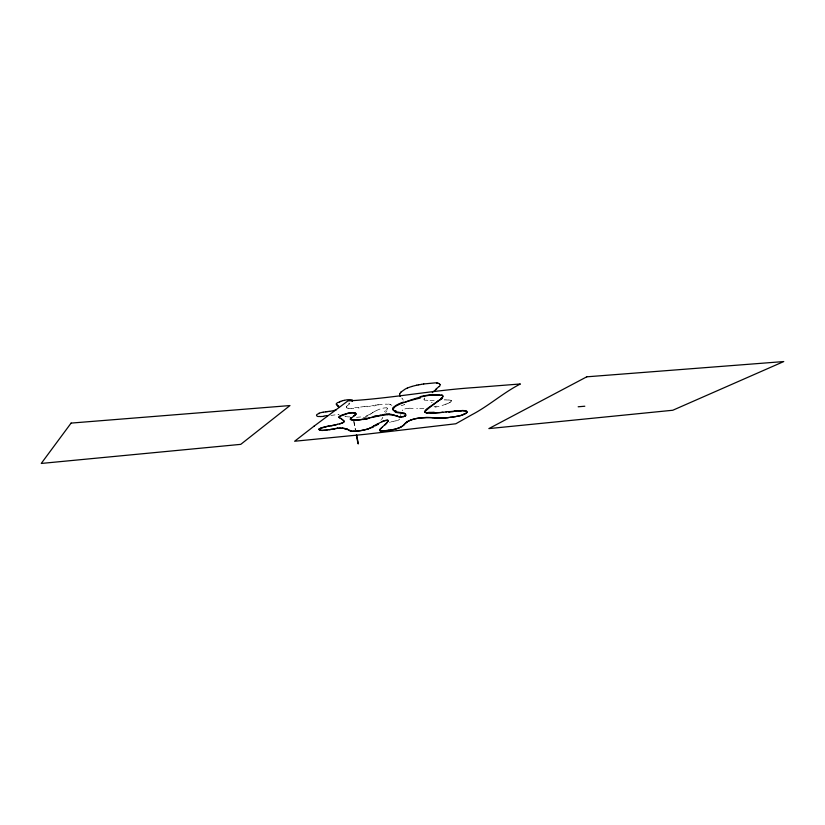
<?xml version="1.0" encoding="UTF-8"?>
<svg xmlns="http://www.w3.org/2000/svg" width="825" height="825" viewBox="0 0 825 825"><rect width="100%" height="100%" fill="white"/><g stroke="black" fill="none" stroke-linecap="round" stroke-linejoin="round"><path stroke-width="0.62" stroke-dasharray="4.12 3.09" d="M345.159 416.13L345.18 416.058A24.193 4.197 -9.5 0 0 345.139 416.285M400.548 415.594L400.837 414.49M381.573 419.523L382.233 418.316M382.831 417.233L382.357 418.1M424.174 398.857L424.349 398.578A14.551 4.001 -15 0 1 424.421 398.475A19.315 5.445 -14 0 1 424.669 398.032M386.935 410.798L386.461 411.448M402.188 410.633L402.394 410.365A4.197 1.557 -13.9 0 1 402.847 409.984M385.667 412.5L386.131 411.871M349.408 403.972L346.582 406.354A12.303 3.042 -12.1 0 0 346.51 406.447M372.333 412.861L373.972 411.85A37.146 9.106 -11.3 0 1 374.694 411.407L375.097 411.221A24.554 6.002 -11.3 0 1 376.272 410.654M372.735 412.613L371.013 413.665M404.415 404.487L403.961 404.735A4.352 1.011 -12.3 0 1 403.208 405.054M370.27 414.088L369.827 414.325A23.059 8.714 3.8 0 1 366.991 415.522L366.764 415.583M376.2 410.644L376.52 410.489A19.398 4.702 -11.5 0 1 377.902 409.901L378.232 409.736A17.181 4.146 -11.5 0 1 379.778 409.148L380.026 409.056A10.694 2.578 -11.5 0 1 380.841 408.787L382.088 408.416A4.362 1.083 -12 0 1 386.471 407.87M395.588 420.863L394.34 421.152A9.116 1.949 -9.9 0 1 393.391 421.327M371.621 405.89L373.869 405.415M370.6 406.106L368.785 406.467M375.293 405.116L375.911 404.993M368.167 406.591L367.146 406.777M377.726 404.652L378.324 404.549M330.938 415.46L338.25 414.439M359.133 407.983L358.514 408.055M434.156 400.692L427.288 400.692M444.417 399.867L444.964 399.847M423.844 408.674L417.636 408.623M353.43 408.416L353.523 408.416A17.975 4.455 -8.7 0 1 351.739 408.385M409.035 408.2L415.449 408.499M351.625 408.447L350.738 408.437A11.591 2.774 -8.4 0 1 349.109 408.334L348.81 408.313M417.512 408.623L416.677 408.571M448.604 399.939L449.089 400.001A30.927 6.744 -16.6 0 1 449.749 400.104L450.46 400.28M425.236 400.352L425.081 400.311A14.107 3.908 -17.8 0 1 424.658 400.094L424.359 399.96M390.204 404.611L391.885 405.302M401.775 398.052L402.322 398.712M402.373 398.784L403.301 400.156M345.149 416.388L345.159 416.46A11.529 2.001 -9.8 0 0 345.335 416.738M451.419 400.868L451.43 400.95A7.972 1.609 -13.2 0 1 451.172 401.414L450.997 401.61A10.395 2.124 -12.6 0 1 450.378 402.043M353.997 421.42L355.678 430.103M353.719 421.482L355.4 430.155M424.019 399.362L424.05 399.589A9.395 2.558 -16.3 0 0 424.318 399.877M424.019 399.279A9.013 2.454 -15.6 0 1 424.163 398.857M427.886 400.342A21.141 5.961 -18.6 0 1 425.731 400.125M432.176 402.435A74.281 20.078 -19.9 0 1 431.32 402.456M444.85 399.908A25.07 5.197 -15.6 0 1 446.016 399.877M446.201 399.96A27.163 5.765 -16 0 1 448.336 400.053M450.625 400.228A15.778 3.248 -14.7 0 1 451.285 400.558M451.192 400.589A10.508 2.124 -13.9 0 1 451.368 400.754M450.553 402.033A12.891 2.63 -12.6 0 1 449.285 402.734M449.398 402.713A14.654 2.857 -13.3 0 1 448.15 403.301M447.872 403.435A14.943 2.619 -14.3 0 1 446.397 404.023M446.108 404.023A14.19 2.269 -15 0 1 445.706 404.168M445.974 404.157A11.22 1.702 -15.2 0 1 439.312 406.261M439.034 406.302A13.056 1.743 -15.5 0 1 436.673 406.869A16.005 1.99 -15.3 0 1 435.043 407.179M436.373 406.147A22.646 2.846 -15.4 0 1 434.094 406.632M408.891 408.282A5.806 1.609 -14.4 0 0 405.622 408.715L404.827 408.973A4.445 1.516 -15 0 0 402.961 409.922M399.651 418.966A21.728 7.858 11.8 0 1 399.403 419.647M398.898 419.605A8.601 2.537 -2.3 0 1 398.186 420.317M397.578 420.276A4.63 1.083 -8.5 0 1 395.825 420.925M393.174 421.503A14.468 3.125 -9.9 0 1 391.143 421.833M390.4 422.153A12.664 1.97 -9.5 0 1 389.462 422.287M380.851 420.203A28.514 4.785 -40.1 0 1 380.923 420.018M385.44 410.685A20.615 4.373 -30.5 0 1 384.45 411.737M387.482 408.354A12.808 3.31 -22.8 0 1 386.595 409.901M386.605 407.87A5.455 1.444 -14.1 0 1 387.451 408.272M371.147 413.707A49.252 18.831 4.4 0 1 370.415 414.129M367.269 415.821A14.417 5.197 2.6 0 1 365.269 416.398M367.331 416.79A13.417 4.032 -0.3 0 1 361.628 417.966M360.618 416.955A12.447 1.619 -4.5 0 1 355.503 417.357M349.872 416.903A13.159 1.825 -6.3 0 1 346.16 416.646M338.106 414.697A20.625 5.187 -9.7 0 1 339.096 414.583M349.181 403.023A51.655 12.169 -15 0 1 348.666 403.487M349.697 403.538A31.144 8.168 -10.8 0 1 349.171 403.992M346.283 407.045A9.766 2.444 -10.8 0 0 346.283 407.117A10.117 2.516 -11.7 0 1 346.5 406.529M347.346 408.138A9.869 2.465 -10.5 0 1 346.314 407.199M347.552 408.076A8.714 2.114 -8.7 0 0 347.738 408.127L347.892 408.158A9.023 2.176 -8.5 0 0 348.789 408.313M358.865 407.395A24.698 6.528 -9.2 0 1 354.513 407.756M364.671 406.447A38.61 13.169 -10.6 0 1 359.411 407.189M367.073 406.189A57.276 22.801 -11.1 0 1 364.671 406.612M373.911 405.972A33.712 4.115 -12.1 0 1 375.169 405.704M375.86 405.24A19.604 3.774 -12.3 0 1 377.572 404.91M378.128 404.931A15.634 3.723 -12.7 0 1 387.616 404.229M388.523 404.064A17.614 4.228 -11.2 0 1 389.452 404.291M389.895 404.332A25.668 5.847 -9.8 0 1 390.462 404.549M402.713 405.24A4.96 1.176 -12.3 0 1 401.198 405.683M404.704 404.229A4.094 0.969 -12 0 1 404.539 404.384"/><path stroke-width="1.24" d="M382.418 427.02L379.84 429.66L380.222 430.867A7.26 1.382 -12.8 0 0 381.15 431.021L381.562 431.042A9.642 1.846 -12.9 0 0 382.552 431.011L385.584 430.763M379.686 430.083L379.675 430.103A18.253 3.475 -13.3 0 0 379.686 430.413L379.727 430.506A11.942 2.279 -13 0 0 379.974 430.763L383.192 430.99A14.85 2.887 -13.1 0 0 383.419 430.97L383.584 430.959A18.975 3.712 -13.1 0 0 384.904 430.825L385.265 430.805M355.864 414.16L350.316 419.162A5.713 1.372 -11.7 0 0 350.584 419.482L355.761 420.049A17.583 4.393 -12.5 0 0 356.709 420.038L358.359 419.935A11.88 2.97 -12.5 0 0 359.989 419.76A13.973 3.609 -12.7 0 0 361.484 419.574L362.897 419.306M399.733 393.876L399.692 394.02A29.999 7.487 -15.3 0 0 399.63 394.443L399.62 394.721A35.609 8.951 -13.3 0 0 399.682 395.093L399.733 395.299M388.049 421.101L388.173 420.668A9.065 2.197 -12.1 0 1 388.121 420.998L387.678 421.73M379.882 429.577L379.923 429.505A27.132 5.146 -13.8 0 0 379.727 429.99M387.564 421.884L387.09 422.544L387.399 422.122M379.974 429.433L381.346 427.958M352.162 401.063L352.182 401.032A14.345 3.393 -12.4 0 0 352.285 400.909L352.368 400.682A6.878 1.65 -10.8 0 0 352.378 400.331M439.292 386.647L439.488 386.389A22.667 5.713 -14.5 0 0 439.983 385.409L440.034 385.265A20.872 5.259 -14.6 0 0 440.055 384.739L440.034 384.656M404.353 424.328L405.498 423.07M403.59 425.164L404.9 423.689M404.198 424.514L403.724 425.04M400.692 392.277L405.395 388.957A16.943 4.558 -12.5 0 1 406.869 388.286L407.251 388.101M393.391 407.478L392.855 408.148A18.428 3.847 -11.4 0 0 392.7 408.757L392.772 409.128M386.007 423.792L387.069 422.575L382.346 427.082M405.271 423.287L406.395 422.328M385.76 424.05L385.213 424.576M393.979 407.798L392.989 409.076A18.274 4.331 -12.5 0 0 392.865 409.582L395.691 412.366L404.817 413.799A18.222 4.599 -11.5 0 1 405.663 415.016L405.663 415.171A8.446 2.114 -13.2 0 1 405.539 415.645L403.528 416.615A3.599 0.887 -13.6 0 1 401.053 417.027L398.289 416.635M403.683 425.081L401.806 426.525L403.353 425.401M385.058 424.72L384.563 425.164M425.999 409.716L427.309 408.571M350.955 418.182L351.027 418.12A14.159 3.434 -11.1 0 0 350.707 418.44M441.963 398.568L442.004 398.537A18.872 3.95 -13.5 0 1 440.725 399.496M427.381 408.509L438.085 401.022M320.213 428.371L318.945 429.361A8.858 2.145 -11.9 0 0 319.45 429.773L320.564 430.248A9.096 2.186 -11.9 0 0 320.894 430.33M436.673 389.049L435.641 389.833M429.443 407.612L441.179 398.743M429.082 407.89L424.627 411.85A7.095 1.774 -14.7 0 0 424.689 412.17L427.113 412.923M433.816 391.194L435.456 389.978M433.156 391.689L432.321 392.308M406.921 421.967L407.168 421.802A16.118 3.104 -14.5 0 1 408.045 421.317L410.953 419.997A8.601 1.846 -13.5 0 1 415.15 418.78L417.698 418.275A14.468 3.094 -13.5 0 1 419.636 417.955L431.093 417.584M373.869 426.02L373.013 426.546L374.096 425.886M371.827 427.257L373.343 426.339M440.622 399.506L439.498 400.187M405.065 416.006L403.229 416.666M438.168 400.971L439.447 400.218M464.114 414.202C470.59 412.149 464.021 409.643 460.639 410.767M407.478 421.616L408.231 421.193A12.014 2.372 -14.2 0 1 409.685 420.533L410.52 420.162A7.198 1.495 -13.6 0 1 412.057 419.636A7.982 1.681 -13.6 0 1 414.088 419.059L414.501 418.945A11.519 2.454 -13.5 0 1 417.832 418.265L426.339 417.409A31.659 6.218 -12.7 0 1 427.804 417.429L430.743 417.553M465.723 413.387L464.444 414.057M375.354 425.153L376.942 424.298M397.413 405.364L399.228 404.405A23.09 5.156 -13.7 0 1 399.702 404.157C413.005 399.042 427.577 393.422 441.942 395.185A21.46 4.795 -14.4 0 1 442.912 396.547L442.375 397.629A17.242 3.847 -15.3 0 1 441.2 398.733M376.85 424.349L377.448 424.04M377.572 423.968L378.345 423.565M380.758 422.317L384.11 420.843A3.104 0.753 -13 0 1 385.223 420.564L385.461 420.513A3.785 0.918 -13 0 1 386.585 420.348L387.379 420.307A2.279 0.547 -13 0 1 387.853 420.368L388.173 420.657A3.939 0.949 -12.9 0 0 388.08 420.482M378.242 423.617L380.108 422.658M371.198 427.597L369.971 428.175A8.59 1.898 -11.5 0 1 368.858 428.608L367.775 428.959M381.913 421.73L382.058 421.657A9.652 2.248 -13.4 0 1 382.676 421.389M370.868 427.762L370.043 428.144M338.219 402.425L337.642 402.703A5.981 1.372 -13.3 0 0 336.775 403.25L336.497 403.507A8.817 2.052 -12.5 0 0 336.239 403.972L336.229 404.075A12.942 3.001 -11.3 0 0 336.445 404.549L336.487 404.652M464.351 414.098L463.103 414.655M382.645 421.389L383.161 421.173A3.908 0.938 -13.1 0 1 383.924 420.905A3.393 0.815 -13 0 1 386.337 420.379L386.471 420.358A3.486 0.846 -13 0 1 387.224 420.307M463.959 414.212A21.491 4.445 -11.6 0 1 462.949 414.655L461.618 415.233A5.146 1 -12.2 0 1 460.824 415.491L456.555 416.408M462.887 414.748L460.835 415.491M402.157 402.59L403.415 402.105M339.539 401.878L340.715 401.445M319.45 413.387L319.368 413.418A7.889 2.052 -7.1 0 0 317.543 414.16A6.136 1.588 -7.1 0 0 316.635 414.872L316.604 414.985A8.786 2.527 -10.6 0 0 318.419 416.584M411.665 386.523L411.221 386.657A16.16 4.445 -12.2 0 0 409.355 387.286L408.901 387.451A16.706 4.548 -12.3 0 0 407.282 388.111M460.639 415.552L459.546 415.831A6.713 1.299 -12.2 0 1 458.587 416.037L458.452 416.068A17.088 3.248 -12.2 0 1 456.411 416.398M340.178 423.648L340.467 423.576A14.107 3.537 -12 0 0 340.983 423.431L343.53 422.348A6.394 1.578 -12.3 0 0 343.747 422.142L344.035 421.709A12.066 2.96 -12.4 0 0 343.942 420.936L343.953 420.936A13.612 3.341 -12.7 0 1 344.097 421.276L344.108 421.389A11.199 2.753 -12.5 0 1 344.097 421.472A10.498 2.578 -12.5 0 1 343.953 421.874L342.406 422.978A3.135 0.784 -12.1 0 1 341.911 423.153A5.816 1.454 -12.1 0 1 340.849 423.462L337.59 424.318M339.436 423.844L340.055 423.679M336.899 424.493L337.446 424.359M336.569 424.576L336.239 424.658A23.719 6.053 -11.9 0 1 334.702 425.04L333.919 425.205A14.644 3.682 -11.9 0 1 331.722 425.648L334.692 425.03A28.112 7.157 -11.9 0 0 337.291 424.39M335.961 410.066L335.094 410.272M374.014 416.821L371.446 417.44M344.262 400.373L345.273 400.146A5.971 1.444 -11.1 0 1 347.624 399.743L347.738 399.754A6.847 1.629 -11.2 0 1 349.8 399.671A7.353 1.784 -11.3 0 1 351.471 399.836A6.837 1.66 -11.4 0 1 352.368 400.249M375.303 416.512L376.365 416.254M369.734 417.842L368.672 418.089M377.85 415.913L379.118 415.625M334.073 410.51L333.929 410.541A12.932 2.991 -9.3 0 1 331.774 410.984L329.825 411.293M380.387 415.346L383.439 414.707M387.43 414.635L381.686 415.439A48.005 10.426 -12.8 0 0 378.84 415.955L377.86 416.161A40.837 9.003 -12.8 0 0 375.148 416.707L365.496 418.791M416.738 385.244L416.109 385.378A18.098 4.888 -12.3 0 0 414.098 385.842L413.583 385.987A15.005 4.094 -12.3 0 0 411.644 386.512M366.269 418.657L359.813 419.781A12.891 3.269 -12.6 0 1 357.421 420.028L355.719 420.049M325.947 426.638L326.009 426.628A8.838 2.155 -11.8 0 0 322.719 427.453A11.148 2.681 -11.9 0 0 321.368 427.917L321.142 428A8.704 2.083 -11.9 0 0 320.399 428.299M326.061 426.618L329.185 426.061M333.31 429.01L335.352 428.629A8.9 2.093 -11.7 0 1 337.745 428.288M333.197 429.031L334.187 428.845M418.657 384.863L419.935 384.625A55.729 13.582 -12.2 0 1 421.204 384.429M421.214 384.388L422.472 384.172A42.807 10.251 -12.2 0 1 423.751 383.924M331.557 425.659L331.413 425.69A32.639 8.343 -12 0 1 330.65 425.824L331.382 425.69M325.916 411.933L327.37 411.696M384.584 414.501L385.399 414.367A14.262 4.259 -16.3 0 1 385.708 414.305L385.997 414.274M328.783 426.123L330.371 425.865M455.957 416.512L455.854 416.522A32.979 6.229 -12.1 0 1 454.379 416.749L453.863 416.842M328.391 411.531L329.618 411.324M423.73 383.965L435.208 382.862A14.138 3.31 -12.2 0 1 436.631 382.986M330.309 429.536L331.856 429.278A19.769 4.816 -11.7 0 0 332.826 429.124L332.836 429.103A16.479 3.929 -11.7 0 1 330.423 429.505L330 429.577A22.842 5.455 -11.7 0 1 328.866 429.732M453.234 416.934L447.377 417.698M329.918 429.588L323.214 430.392M388.121 430.464L394.886 429.217A6.796 1.248 -13.1 0 0 396.093 428.876L398.671 428.01A12.406 2.32 -12.9 0 0 400.62 427.175L401.713 426.577A15.067 2.836 -12.9 0 1 400.589 427.164A12.901 2.413 -13 0 1 398.96 427.886A11.034 2.062 -13 0 1 397.66 428.381L396.701 428.701A7.281 1.361 -13 0 1 394.608 429.299L394.474 429.32A7.92 1.485 -13 0 1 392.948 429.67L387.502 430.547M327.288 429.938L326.112 430.083M387.265 430.567L385.677 430.753M431.712 395.288L432.537 395.185M401.858 416.945L401.012 417.017M447.016 417.739L446.83 417.759A39.61 7.126 -11.9 0 1 445.356 417.945L444.902 417.966M442.551 412.325L446.294 411.923M442.262 412.356L440.56 412.531M443.015 412.273L441.22 412.469M446.036 411.953L454.513 411.149M324.06 430.32L324.483 430.279A21.832 5.208 -11.6 0 0 325.122 430.207M448.274 411.716L449.749 411.572M431.217 413.17L440.767 412.51M337.518 428.319L342.726 428.278M440.014 412.582L432.898 413.108M444.727 417.976L434.177 417.955M443.603 418.079L447.748 417.656A47.448 8.456 -11.9 0 0 448.831 417.532M323.689 430.351L322.4 430.433A9.003 2.114 -11.6 0 1 320.09 429.99M323.699 416.398L320.904 416.532M578.17 406.777L584.822 406.23M454.07 411.18L455.07 411.108M454.771 411.128L459.051 410.84M435.229 394.927L435.703 394.897A14.768 3.671 -13.9 0 1 437.786 394.855M458.762 410.86L460.474 410.767M461.144 410.747L460.144 410.788A48.654 10.416 -12.8 0 0 459.164 410.86M339.941 428.175L339.24 428.196A9.921 2.331 -11.7 0 0 338.312 428.247L338.168 428.257A8.621 2.032 -11.7 0 0 337.734 428.299M439.168 418.306L438.549 418.306M463.908 410.747L464.238 410.767A15.263 3.207 -12.5 0 1 465.341 410.891M342.2 428.237L341.571 428.206A15.067 3.496 -11.6 0 0 339.983 428.154M436.755 418.234L434.899 418.048M430.98 417.574L433.197 417.821M436.879 382.975L436.786 382.965A15.541 3.743 -12.7 0 1 437.827 383.223M432.31 417.718L432.011 417.677A54.316 10.251 -12 0 0 431.362 417.594M432.847 417.78L433.898 417.924M399.754 412.376L403.167 412.923A18.367 5.6 -14.6 0 1 403.868 413.067M399.599 416.914L400.135 416.976A5.063 1.31 -14 0 0 401.094 416.986M399.052 412.283L398.228 412.16A25.678 7.27 -13 0 1 396.66 411.861L396.021 411.654M465.382 410.881L465.517 410.902A13.087 2.723 -12.2 0 1 466.414 411.159M426.989 412.902L425.287 412.479A9.395 2.692 -17.2 0 1 424.823 412.201M351.904 419.832L351.017 419.657A6.93 1.671 -11.8 0 1 350.604 419.492M346.655 428.938L346.428 428.876A21.955 4.826 -10.7 0 0 345.427 428.618L345.128 428.577A26.441 5.827 -10.8 0 0 344.035 428.402M394.164 415.418L396.258 415.955A39.126 9.642 -12.7 0 1 396.949 416.151L397.846 416.429M393.68 415.295L388.565 414.583A9.426 2.351 -13.4 0 0 387.42 414.645M437.972 383.171L438.219 383.243A16.861 4.187 -13.6 0 1 438.941 383.563M394.36 415.222L395.825 415.676M394.144 415.161L391.638 414.428A24.09 7.642 -16.9 0 0 390.699 414.284L390.132 414.15A13.138 4.228 -17.3 0 0 389.07 414.057M396.505 415.903L397.238 416.182M404.095 413.17L404.487 413.325A10.601 3.187 -13.9 0 1 405.24 413.789M397.959 416.47L398.238 416.563A45.519 11.911 -15.2 0 1 397.691 416.512M319.76 429.949L319.78 429.959A23.265 5.662 -12.3 0 1 319.461 429.763L319.048 429.516A5.414 1.31 -12 0 1 318.935 429.278L318.955 429.186A3.022 0.732 -11.8 0 1 319.223 428.887M347.201 429.155L351.512 431.145A12.293 2.609 -11.5 0 0 354.327 431.248A12.88 2.826 -11.6 0 0 367.898 429M336.878 404.951L338.652 405.859M349.552 430.567L349.955 430.743A17.222 3.774 -12.2 0 0 351.13 431.135M340.797 418.399L340.673 418.337A18.851 4.455 -12.4 0 1 341.096 418.553L343.736 420.688A29.298 7.239 -13.4 0 0 343.52 420.451L343.365 420.379M394.412 410.819L393.649 410.18M342.004 419.378L342.127 419.492A34.413 8.064 -10.1 0 0 342.313 419.729M400.342 396.423L399.867 395.649M339.023 417.388L340.044 418.058L339.199 417.615A9.714 2.217 -10.9 0 1 339.188 416.635L348.109 413.263A5.094 1.103 -11.3 0 1 349.068 413.088L350.543 412.902A8.91 1.908 -11.2 0 1 355.472 413.201L355.823 414.253A18.717 4.094 -12.7 0 1 355.431 414.728M356.647 435.053L358.328 443.726M356.359 435.105L358.05 443.788M405.663 415.016L405.57 414.49A16.16 4.713 -11 0 0 405.436 413.882M420.255 396.608A31.02 7.085 -13.2 0 1 432.795 394.453M404.869 402.301A31.092 6.291 -12.7 0 1 420.296 398.073M400.445 403.219A25.111 5.466 -13 0 1 401.992 402.579M398.63 404.064A23.162 4.826 -13.5 0 1 400.073 403.394M396 405.467A24.936 5.043 -13.8 0 1 398.207 404.25M393.319 407.488A27.617 5.373 -14.4 0 1 396.072 405.457M392.782 409.685A32.402 6.703 -6.1 0 1 393.061 409.107M395.979 410.953A27.957 6.414 -3.5 0 1 395.381 410.675M396.351 411.52A17.892 4.764 -10.6 0 1 395.598 411.252M405.508 415.192A5.981 1.681 -9.7 0 1 405.467 415.924M399.692 416.873A13.551 3.661 -15 0 1 399.269 416.8M399.187 416.646A23.461 6.631 -16.5 0 1 398.475 416.46M396.371 415.532A46.014 10.942 -8.3 0 1 397.021 415.779M387.018 414.109A9.714 3.104 -17.1 0 1 389.122 414.026M386.017 414.253A11.849 3.64 -16.5 0 1 386.987 414.129M383.532 414.573A20.976 5.909 -15.9 0 1 384.687 414.356M379.201 415.48A47.252 8.384 -14.3 0 1 380.49 415.202M376.417 416.12A41.219 6.383 -14.1 0 1 377.922 415.769M374.137 416.223A51.377 5.651 -13.9 0 1 375.55 415.882M367.672 418.883A62.215 23.482 -13.3 0 1 366.321 419.183M364.949 419.131A24.997 7.188 -13 0 1 362.825 419.543M355.224 420.1A23.801 5.909 -12.4 0 1 352.646 419.977A14.726 3.578 -12.1 0 1 351.842 419.832M350.305 419.162A7.239 1.743 -11.6 0 1 350.357 418.914M354.358 415.666A34.815 7.332 -13.9 0 1 353.75 416.12M355.204 414.903A25.926 5.558 -13.4 0 1 354.544 415.47M355.843 414.16A13.633 3.001 -12.3 0 0 355.957 413.624L355.905 413.531A9.735 2.145 -12 0 0 355.297 413.047L355.183 413.026A8.601 1.887 -11.7 0 0 354.173 412.83M354.173 412.83A9.56 2.083 -11.5 0 0 352.234 412.778L351.832 412.799A7.961 1.722 -11.4 0 0 350.192 412.933L349.367 413.047A5.301 1.145 -11.4 0 0 347.49 413.397L346.407 413.665A14.737 3.156 -11.4 0 0 344.087 414.387L343.53 414.532A15.17 3.341 -11.2 0 0 342.499 414.892L341.756 415.161A9.281 2.083 -11.1 0 0 340.519 415.697L340.251 415.831A7.755 1.753 -11 0 0 339.219 416.604M340.684 418.43A22.595 5.342 -12.4 0 1 341.261 418.78M328.329 426.195A22.976 5.548 -11.9 0 0 327.174 426.401L319.698 428.608A4.001 0.969 -11.8 0 0 319.378 428.783M321.08 430.361A6.765 1.619 -11.8 0 0 321.276 430.382L321.533 430.413A5.032 1.196 -11.7 0 0 322.297 430.433A5.744 1.361 -11.7 0 0 322.915 430.413M342.488 428.175A29.081 6.507 -11.1 0 1 343.778 428.309M346.706 428.928A21.357 4.672 -10.6 0 1 347.243 429.144M349.357 430.629A42.457 9.58 -13.7 0 1 348.903 430.341M351.202 431.114A12.21 2.64 -11.8 0 0 352.141 431.238A12.674 2.733 -11.7 0 0 353.925 431.279M363.278 430.103A13.53 2.887 -11.6 0 1 353.904 431.258M363.278 430.093A12.437 2.681 -11.6 0 0 365.743 429.526A10.395 2.258 -11.6 0 0 368.053 428.856L368.435 428.752A8.766 1.918 -11.6 0 0 370.023 428.144M371.673 427.267A16.552 3.754 -11.1 0 1 370.714 427.762M374.23 425.659A41.219 7.508 -15.9 0 1 375.024 425.205M387.255 420.296A2.65 0.639 -13 0 1 387.998 420.42M405.281 423.576A46.313 8.281 -16.8 0 1 405.663 423.204M405.756 423.019A22.852 4.259 -15.4 0 1 407.241 421.915M438.446 418.316A24.038 4.61 -12.5 0 1 437.219 418.275M451.131 417.202A41.137 7.466 -12 0 1 449.821 417.368M453.399 416.893A35.32 6.548 -12.1 0 1 452.048 417.089M465.816 413.335A12.323 2.568 -11.5 0 0 466.692 412.737L466.795 412.634A10.467 2.166 -11.7 0 0 467.187 412.129A12.158 2.516 -11.7 0 0 467.074 411.541A13.179 2.723 -11.9 0 0 466.537 411.201M460.897 410.819A23.812 5.032 -12.6 0 1 463.784 410.798M449.027 412.057A98.495 22.12 -13.3 0 1 453.307 411.665M434.198 412.263A29.545 7.466 -14.5 0 1 428.67 412.325M424.741 412.129A7.477 2.135 -17 0 1 424.607 411.51M424.947 410.933A14.087 4.053 -16.4 0 1 425.277 410.53M426.02 410.097A27.792 8.518 -13.9 0 1 426.473 409.685M441.808 395A20.295 4.238 -13.5 0 1 440.612 398.65M437.209 395.123A16.428 3.774 -12.1 0 1 440.158 395.371M432.609 395.123A20.109 4.929 -13.7 0 1 435.322 394.866M430.897 413.335A29.05 7.312 -14.9 0 1 426.958 413.129M455.379 410.922A75.333 16.613 -13.1 0 1 459.092 410.675M456.524 416.439A33.093 6.26 -12.1 0 1 453.203 416.965M443.819 417.966A25.358 4.641 -12 0 1 439.374 418.223M406.323 422.348A17.954 3.465 -14.6 0 1 407.385 421.627M388.431 430.238A34.825 7.085 -13.5 0 1 386.183 430.516M387.781 421.317A90.678 23.832 -5.3 0 1 387.224 422.132M375.303 425.824A44.705 7.683 -16.7 0 1 378.479 424.143M373.488 426.814A27.163 6.909 -8.6 0 1 372.271 427.608M344.902 428.887A27.782 5.837 -8.9 0 1 347.377 429.66M342.581 428.34A28.163 6.208 -10.8 0 1 345.201 428.649M334.383 428.783A11.715 2.743 -11.7 0 1 337.569 428.257M350.47 418.203A26.916 6.92 -9.3 0 1 351.306 417.502M393.783 407.828A28.009 6.641 -12.6 0 1 397.124 405.374M439.117 383.656A18.47 4.641 -14.2 0 1 440.014 384.605M438.735 386.729A38.899 9.859 -14.4 0 1 435.94 389.049M327.298 415.583A24.461 6.621 -10.9 0 1 324.05 415.975M320.781 416.553A9.518 2.857 -11.4 0 1 319.038 416.429M318.811 413.273A10.952 2.795 -7.3 0 1 323.142 412.17M323.183 412.273A18.067 3.465 -8.9 0 1 325.823 411.778M327.329 411.562A36.413 5.507 -9.2 0 1 328.371 411.397M335.043 410.242A18.253 4.362 -9.2 0 1 334.073 410.468M337.497 406.24A34.021 8.25 -9.2 0 1 338.755 406.89M337.054 404.91A18.769 4.249 -9.5 0 1 336.61 404.621M338.446 402.445A10.591 2.568 -12.4 0 1 339.756 401.919M340.55 401.383A18.655 5.816 -9.7 0 1 342.488 400.744M342.829 400.692A10.498 2.877 -10.7 0 1 344.19 400.321M352.461 401.002A21.213 4.94 -13.2 0 1 352.254 401.332M399.96 395.629A43.529 10.921 -11.4 0 1 399.774 395.288M399.816 393.855A27.534 6.899 -14.9 0 1 400.847 392.246M416.738 385.162A27.338 7.219 -12.3 0 1 418.667 384.77M71.105 423.091L41.25 463.444L240.756 444.355L289.967 405.56L71.105 423.091M314.108 426.123L294.628 441.241L365.836 434.249L455.823 423.772L471.983 414.676C488.967 405.766 503.302 392.69 520.4 383.965L474.623 387.554C432.207 390.318 390.38 398.547 347.923 400.909L314.108 426.123M586.771 376.819L488.864 428.598L672.788 410.252L783.75 361.556L586.771 376.819"/></g></svg>
